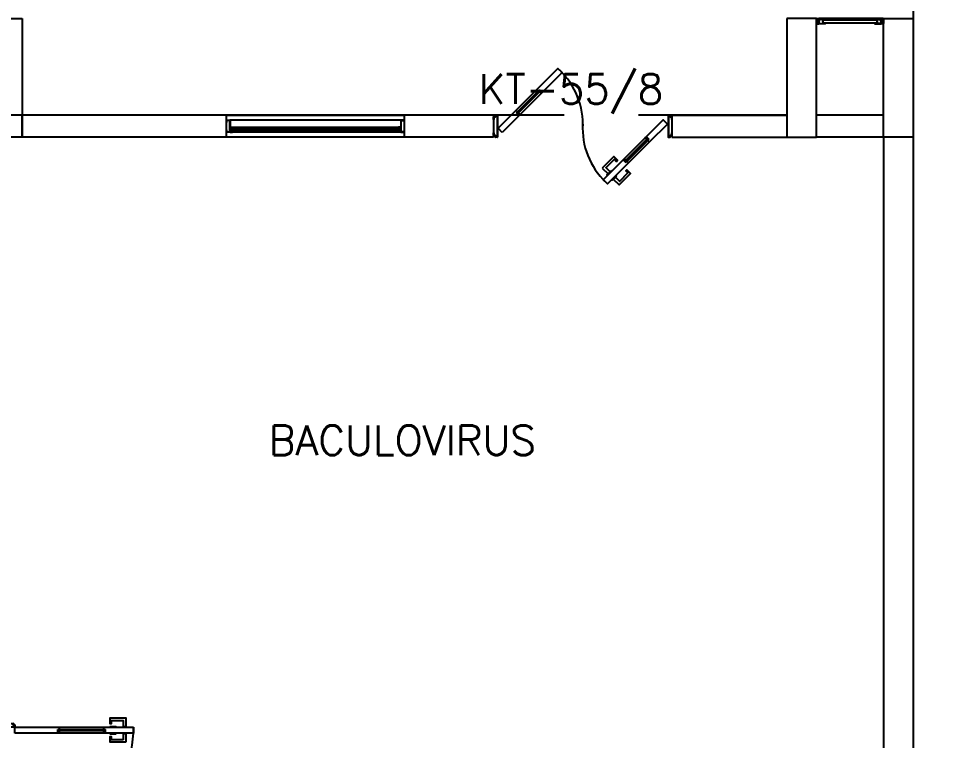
# Model space of a CAD drawing. Header units: millimetres. Extents: x 2686 to 2939, y 1294 to 1441.
# Drawn here: x 2864.3 to 2870.55, y 1426.79 to 1431.65 of the extents above; entities that cross this region are included whole.
import ezdxf

# ---------------------------------------------------------------- set-up
doc = ezdxf.new("R2010")
doc.units = ezdxf.units.MM
doc.linetypes.add('HIDDEN', pattern=[0.375, 0.25, -0.125])
for name, color, linetype in [('AR-ALV', 2, 'Continuous'), ('AR-ESQ', 1, 'Continuous'), ('AR-ESTC', 3, 'Continuous'), ('AR-PEITORIL', 1, 'Continuous'), ('AR-PORTA', 1, 'Continuous'), ('DT-ESQ-BAGUETE-C', 1, 'Continuous'), ('DT-ESQ-BAGUETE-V', 1, 'Continuous'), ('DT-ESQ-CHAPA DOBRADA-V', 1, 'Continuous'), ('DT-ESQ-MARCO-V', 1, 'Continuous'), ('DT-ESQ-PERFIL CADEIRA-C', 2, 'Continuous'), ('DT-ESQ-PERFIL CADEIRA-V', 2, 'Continuous'), ('DT-ESQ-PERFIL U-C', 2, 'Continuous'), ('DT-ESQ-VENEZIANA-C', 1, 'Continuous'), ('DT-ESQ-VENEZIANA-V', 1, 'Continuous'), ('DT-ESQ-VIDRO-C', 2, 'Continuous'), ('DT-TXTMOD', 1, 'Continuous'), ('ENDEREÇO', 2, 'Continuous'), ('ibio', 2, 'Continuous'), ('maçaneta', 1, 'Continuous'), ('mov', 1, 'Continuous'), ('PM-PERFIL U-C', 2, 'Continuous'), ('PM-VIDRO', 2, 'Continuous'), ('pm1', 2, 'Continuous'), ('pm2', 2, 'Continuous'), ('PROJ', 1, 'HIDDEN'), ('TEXTO', 2, 'Continuous')]:
    doc.layers.add(name, color=color, linetype=linetype)
doc.styles.add('S10', font='simplex.shx', dxfattribs={"height": 0.1})
doc.styles.add('UNB-100', font='simplex.shx', dxfattribs={"height": 0.2})
doc.styles.add('UNB1-100', font='simplex.shx', dxfattribs={"height": 0.2})

# ---------------------------------------------------------------- blocks, each defined once
blk = doc.blocks.new('EF01-P')
at = {"layer": 'DT-ESQ-BAGUETE-C', "ltscale": 0.1}
for points in [[(0.0015, 0.035), (0.015, 0.035), (0.015, 0.0335), (0.0015, 0.0335), (0.0015, 0.005), (0.015, 0.005), (0.015, 0.0035), (0.0015, 0.0035, -0.414214), (0, 0.005), (0, 0.0335, -0.414214)], [(0.4485, 0.035), (0.435, 0.035), (0.435, 0.0335), (0.4485, 0.0335), (0.4485, 0.005), (0.435, 0.005), (0.435, 0.0035), (0.4485, 0.0035, 0.414214), (0.45, 0.005), (0.45, 0.0335, 0.414214)]]:
    blk.add_lwpolyline(points, format="xyb", close=True, dxfattribs=at)
at = {"layer": 'DT-ESQ-PERFIL CADEIRA-C', "ltscale": 0.1}
for points in [[(0.01, 0.0015), (0.01, 0.003), (0.0015, 0.003, 1), (0.0015, 0), (0.015, 0, 0.414214), (0.0165, 0.0015), (0.0165, 0.0335), (0.043, 0.0335)], [(0.043, 0.0065), (0.018, 0.0065), (0.018, 0.0165), (0.0165, 0.0165), (0.0165, 0.0065, 0.414214), (0.018, 0.005), (0.043, 0.005), (0.0565, 0.005, 1), (0.0565, 0.008), (0.043, 0.008), (0.043, 0.02), (0.043, 0.032), (0.0565, 0.032, 1), (0.0565, 0.035), (0.043, 0.035), (0.0165, 0.035, 0.414214), (0.015, 0.0335), (0.015, 0.0015), (0.0015, 0.0015)], [(0.0415, 0.02), (0.0415, 0.032, -0.414214), (0.043, 0.0335), (0.0565, 0.0335)], [(0.0415, 0.02), (0.0415, 0.008, 0.414214), (0.043, 0.0065), (0.0565, 0.0065)], [(0.407, 0.0065), (0.432, 0.0065), (0.432, 0.0165), (0.4335, 0.0165), (0.4335, 0.0065, -0.414214), (0.432, 0.005), (0.407, 0.005), (0.3935, 0.005, -1), (0.3935, 0.008), (0.407, 0.008), (0.407, 0.02), (0.407, 0.032), (0.3935, 0.032, -1), (0.3935, 0.035), (0.407, 0.035), (0.4335, 0.035, -0.414214), (0.435, 0.0335), (0.435, 0.0015), (0.4485, 0.0015)], [(0.4085, 0.02), (0.4085, 0.032, 0.414214), (0.407, 0.0335), (0.3935, 0.0335)], [(0.4085, 0.02), (0.4085, 0.008, -0.414214), (0.407, 0.0065), (0.3935, 0.0065)], [(0.44, 0.0015), (0.44, 0.003), (0.4485, 0.003, -1), (0.4485, 0), (0.435, 0, -0.414214), (0.4335, 0.0015), (0.4335, 0.0335), (0.407, 0.0335)]]:
    blk.add_lwpolyline(points, format="xyb", dxfattribs=at)
at = {"layer": 'DT-ESQ-PERFIL CADEIRA-V', "ltscale": 0.1}
blk.add_line((0.015, 0), (0.435, 0), dxfattribs=at)
at = {"layer": 'DT-ESQ-VENEZIANA-C', "ltscale": 0.1}
for p, q in [((0.043, 0.0105), (0.407, 0.0105)), ((0.043, 0.009), (0.407, 0.009))]:
    blk.add_line(p, q, dxfattribs=at)
at = {"layer": 'DT-ESQ-VENEZIANA-V', "ltscale": 0.1}
blk.add_line((0.043, 0.031), (0.407, 0.031), dxfattribs=at)
blk = doc.blocks.new('EF05B-P')
at = {"layer": 'DT-ESQ-BAGUETE-C', "ltscale": 0.1}
for points in [[(0.039, -0.05), (0.0255, -0.05), (0.0255, -0.0485), (0.039, -0.0485), (0.039, -0.0365), (0.0255, -0.0365), (0.0255, -0.035), (0.039, -0.035, -0.414214), (0.0405, -0.0365), (0.0405, -0.0485, -0.414214)], [(1.161, -0.05), (1.1745, -0.05), (1.1745, -0.0485), (1.161, -0.0485), (1.161, -0.0365), (1.1745, -0.0365), (1.1745, -0.035), (1.161, -0.035, 0.414214), (1.1595, -0.0365), (1.1595, -0.0485, 0.414214)]]:
    blk.add_lwpolyline(points, format="xyb", close=True, dxfattribs=at)
at = {"layer": 'DT-ESQ-BAGUETE-V', "ltscale": 0.1}
blk.add_line((1.161, -0.05), (0.039, -0.05), dxfattribs=at)
at = {"layer": 'DT-ESQ-CHAPA DOBRADA-V', "ltscale": 0.1}
blk.add_line((1.16, -0.067), (0.04, -0.067), dxfattribs=at)
at = {"layer": 'DT-ESQ-MARCO-V', "ltscale": 0.1}
for p, q in [((0.0235, -0.035), (1.1765, -0.035)), ((0.0235, -0.115), (1.1765, -0.115))]:
    blk.add_line(p, q, dxfattribs=at)
at = {"layer": 'DT-ESQ-PERFIL U-C', "ltscale": 0.1}
for points in [[(0.025, -0.0655), (0.025, -0.0655, 0.414214), (0.0235, -0.067), (0.0235, -0.1135), (0.0015, -0.1135), (0.0015, -0.1), (0, -0.1), (0, -0.1135, 0.414214), (0.0015, -0.115), (0.0235, -0.115, 0.414214), (0.025, -0.1135), (0.025, -0.067), (0.04, -0.067, 1), (0.04, -0.064), (0.025, -0.064), (0.025, -0.0365, 0.414214), (0.0235, -0.035), (0.0015, -0.035, 0.414214), (0, -0.0365), (0, -0.05), (0.0015, -0.05), (0.0015, -0.0365), (0.0235, -0.0365), (0.0235, -0.064, 0.414214), (0.025, -0.0655), (0.04, -0.0655)], [(1.175, -0.0655), (1.175, -0.0655, -0.414214), (1.1765, -0.067), (1.1765, -0.1135), (1.1985, -0.1135), (1.1985, -0.1), (1.2, -0.1), (1.2, -0.1135, -0.414214), (1.1985, -0.115), (1.1765, -0.115, -0.414214), (1.175, -0.1135), (1.175, -0.067), (1.16, -0.067, -1), (1.16, -0.064), (1.175, -0.064), (1.175, -0.0365, -0.414214), (1.1765, -0.035), (1.1985, -0.035, -0.414214), (1.2, -0.0365), (1.2, -0.05), (1.1985, -0.05), (1.1985, -0.0365), (1.1765, -0.0365), (1.1765, -0.064, -0.414214), (1.175, -0.0655), (1.16, -0.0655)]]:
    blk.add_lwpolyline(points, format="xyb", dxfattribs=at)
at = {"layer": 'DT-ESQ-VIDRO-C', "ltscale": 0.1}
blk.add_lwpolyline([(0.027, -0.062), (0.027, -0.052), (1.173, -0.052), (1.173, -0.062)], close=True, dxfattribs=at)
at = {"layer": 'DT-TXTMOD', "ltscale": 0.1, "style": 'S10', "flags": 3}
blk.add_attdef('EF05B', (0.05, 0), '', height=0.1, dxfattribs=at)
blk = doc.blocks.new('PM7B')
at = {"layer": 'maçaneta'}
for points in [[(0.7317, -0.2081), (0.7706, -0.247), (0.7848, -0.2329), (0.7576, -0.2056, -0.414214), (0.7576, -0.2035), (0.8131, -0.148), (0.8272, -0.1622), (0.8343, -0.1551), (0.8095, -0.1303)], [(0.806, -0.2824), (0.8449, -0.3213), (0.9227, -0.2435), (0.8979, -0.2187), (0.8908, -0.2258), (0.905, -0.2399), (0.8495, -0.2954, -0.414214), (0.8474, -0.2954), (0.8201, -0.2682)], [(0.8449, -0.3213), (0.806, -0.2824), (0.8201, -0.2682), (0.8474, -0.2954, 0.414214), (0.8495, -0.2954), (0.905, -0.2399), (0.8908, -0.2258), (0.8979, -0.2187), (0.9227, -0.2435)]]:
    blk.add_lwpolyline(points, format="xyb", close=True, dxfattribs=at)
for points in [[(0.7918, -0.2258), (0.7636, -0.2541), (0.7671, -0.2576), (0.7954, -0.2293)], [(0.7918, -0.2258), (0.7636, -0.2541), (0.7671, -0.2576), (0.7954, -0.2293)], [(0.8272, -0.2612), (0.7989, -0.2894), (0.7954, -0.2859), (0.8237, -0.2576)], [(0.8272, -0.2612), (0.7989, -0.2894), (0.7954, -0.2859), (0.8237, -0.2576)]]:
    blk.add_lwpolyline(points, close=True, dxfattribs=at)
at = {"layer": 'mov'}
for centre, start, end in [((0.0994, 0.0888), 356.80287, 46.39924), ((1.1006, 0.0612), 176.80287, 226.39924)]:
    blk.add_arc(centre, 0.5014, start, end, dxfattribs=at)
at = {"layer": 'PM-PERFIL U-C'}
for p, q in [((0, 0.12), (0, 0.1385)), ((0.0015, 0.14), (0.01, 0.14)), ((0.0105, 0.138), (0.002, 0.138)), ((0.002, 0.138), (0.002, 0.12)), ((0.01, 0.14), (0.01, 0.1485)), ((0.0115, 0.15), (0.0235, 0.15)), ((0.023, 0.148), (0.012, 0.148)), ((0.012, 0.148), (0.012, 0.1395)), ((0.023, 0.148), (0.023, 0.002)), ((0.025, 0.1485), (0.025, 0.0015)), ((1.175, 0.1485), (1.175, 0.0015)), ((1.1885, 0.15), (1.1765, 0.15)), ((1.177, 0.148), (1.188, 0.148)), ((1.177, 0.148), (1.177, 0.002)), ((1.188, 0.148), (1.188, 0.1395)), ((1.1895, 0.138), (1.198, 0.138)), ((1.19, 0.14), (1.19, 0.1485)), ((1.1985, 0.14), (1.19, 0.14)), ((1.198, 0.138), (1.198, 0.12)), ((1.2, 0.12), (1.2, 0.1385)), ((0.002, 0.12), (0, 0.12)), ((1.198, 0.12), (1.2, 0.12)), ((0, 0.0115), (0, 0.03)), ((0, 0.03), (0.002, 0.03)), ((0.01, 0.01), (0.0015, 0.01)), ((0.002, 0.03), (0.002, 0.012)), ((0.002, 0.012), (0.0105, 0.012)), ((0.01, 0.0015), (0.01, 0.01)), ((0.0235, 0), (0.0115, 0)), ((0.012, 0.0105), (0.012, 0.002)), ((0.012, 0.002), (0.023, 0.002)), ((1.1765, 0), (1.1885, 0)), ((1.188, 0.002), (1.177, 0.002)), ((1.188, 0.0105), (1.188, 0.002)), ((1.198, 0.012), (1.1895, 0.012)), ((1.19, 0.01), (1.1985, 0.01)), ((1.19, 0.0015), (1.19, 0.01)), ((1.198, 0.03), (1.198, 0.012)), ((1.2, 0.03), (1.198, 0.03)), ((1.2, 0.0115), (1.2, 0.03))]:
    blk.add_line(p, q, dxfattribs=at)
for centre, start, end in [((0.0015, 0.1385), 90, 180), ((0.0115, 0.1485), 90, 180), ((0.0105, 0.1395), 270, 0), ((0.0235, 0.1485), 0, 90), ((1.1765, 0.1485), 90, 180), ((1.1895, 0.1395), 180, 270), ((1.1885, 0.1485), 0, 90), ((1.1985, 0.1385), 0, 90), ((0.0015, 0.0115), 180, 270), ((0.0115, 0.0015), 180, 270), ((0.0105, 0.0105), 0, 90), ((0.0235, 0.0015), 269.93864, 0), ((1.1765, 0.0015), 180, 270.06136), ((1.1895, 0.0105), 90, 180), ((1.1885, 0.0015), 270, 0), ((1.1985, 0.0115), 270, 0)]:
    blk.add_arc(centre, 0.0015, start, end, dxfattribs=at)
at = {"layer": 'PM-VIDRO'}
for p, q in [((0.1607, 0.1707), (0.3021, 0.3122)), ((0.3092, 0.3051), (0.1677, 0.1637)), ((0.8908, -0.1551), (1.0323, -0.0137)), ((1.0393, -0.0207), (0.8979, -0.1622))]:
    blk.add_line(p, q, dxfattribs=at)
at = {"layer": 'pm1'}
for p, q in [((0.3021, 0.3122), (0.2915, 0.3228)), ((0.3021, 0.3122), (0.3092, 0.3192)), ((0.3268, 0.3016), (0.3092, 0.3192)), ((0.3162, 0.3122), (0.3092, 0.3051)), ((0.3198, 0.2945), (0.3092, 0.3051)), ((0.3268, 0.3016), (0.3198, 0.2945)), ((0.0296, 0.0609), (0.1501, 0.1813)), ((0.1783, 0.1531), (0.0579, 0.0326)), ((0.1501, 0.1813), (0.1607, 0.1707)), ((0.1536, 0.1637), (0.1607, 0.1707)), ((0.1713, 0.146), (0.1536, 0.1637)), ((0.1677, 0.1637), (0.1607, 0.1566)), ((0.1677, 0.1637), (0.1783, 0.1531)), ((0.1783, 0.1531), (0.1713, 0.146)), ((0.0579, 0.0326), (0.0296, 0.0609)), ((1.0217, -0.0031), (1.0287, 0.004)), ((1.0287, 0.004), (1.0464, -0.0137)), ((1.0323, -0.0137), (1.0393, -0.0066)), ((1.0464, -0.0137), (1.0393, -0.0207)), ((0.8732, -0.1516), (0.8802, -0.1445)), ((0.8732, -0.1516), (0.8908, -0.1692)), ((0.8802, -0.1445), (0.8908, -0.1551)), ((0.8838, -0.1622), (0.8908, -0.1551)), ((0.8979, -0.1622), (0.8908, -0.1692)), ((0.8979, -0.1622), (0.9085, -0.1728))]:
    blk.add_line(p, q, dxfattribs=at)
for points in [[(0.2915, 0.3228), (0.4329, 0.4642), (0.4612, 0.4359), (0.3198, 0.2945)], [(1.0323, -0.0137), (1.0217, -0.0031), (1.1421, 0.1174), (1.1704, 0.0891), (1.0499, -0.0313), (1.0393, -0.0207)], [(0.9085, -0.1728), (0.7671, -0.3142), (0.7388, -0.2859), (0.8732, -0.1516)]]:
    blk.add_lwpolyline(points, dxfattribs=at)
at = {"layer": 'pm2', "color": 1}
for p, q in [((0.1501, 0.1813), (0.2915, 0.3228)), ((0.3198, 0.2945), (0.1783, 0.1531)), ((0.8802, -0.1445), (1.0217, -0.0031)), ((1.0499, -0.0313), (0.9085, -0.1728))]:
    blk.add_line(p, q, dxfattribs=at)
blk = doc.blocks.new('PM3V')
at = {"layer": 'maçaneta'}
for points in [[(0.02, 0.9), (-0.035, 0.9), (-0.035, 0.79), (0, 0.79), (0, 0.8), (-0.02, 0.8), (-0.02, 0.8785, -0.414214), (-0.0185, 0.88), (0.02, 0.88)], [(0.125, 0.9), (0.07, 0.9), (0.07, 0.88), (0.1085, 0.88, -0.414214), (0.11, 0.8785), (0.11, 0.8), (0.09, 0.8), (0.09, 0.79), (0.125, 0.79)]]:
    blk.add_lwpolyline(points, format="xyb", close=True, dxfattribs=at)
for points in [[(0.02, 0.79), (0.02, 0.83), (0.025, 0.83), (0.025, 0.79)], [(0.07, 0.79), (0.07, 0.83), (0.065, 0.83), (0.065, 0.79)]]:
    blk.add_lwpolyline(points, close=True, dxfattribs=at)
at = {"layer": 'mov'}
blk.add_arc((0.025, 0.15), 0.8, 356.84716, 90, dxfattribs=at)
at = {"layer": 'PM-PERFIL U-C'}
for p, q in [((0, 0.12), (0, 0.1385)), ((0.0015, 0.14), (0.01, 0.14)), ((0.002, 0.138), (0.002, 0.12)), ((0.0105, 0.138), (0.002, 0.138)), ((0.01, 0.14), (0.01, 0.1485)), ((0.0115, 0.15), (0.0235, 0.15)), ((0.012, 0.148), (0.012, 0.1395)), ((0.023, 0.148), (0.012, 0.148)), ((0.023, 0.1085), (0.023, 0.148)), ((0.025, 0.1485), (0.025, 0.109)), ((0.825, 0.1485), (0.825, 0.109)), ((0.8385, 0.15), (0.8265, 0.15)), ((0.827, 0.148), (0.838, 0.148)), ((0.827, 0.1085), (0.827, 0.148)), ((0.838, 0.148), (0.838, 0.1395)), ((0.8395, 0.138), (0.848, 0.138)), ((0.84, 0.14), (0.84, 0.1485)), ((0.8485, 0.14), (0.84, 0.14)), ((0.848, 0.138), (0.848, 0.12)), ((0.85, 0.12), (0.85, 0.1385)), ((0.002, 0.12), (0, 0.12)), ((0.038, 0.107), (0.0245, 0.107)), ((0.0385, 0.109), (0.025, 0.109)), ((0.038, 0.107), (0.038, 0.002)), ((0.04, 0.1075), (0.04, 0.0015)), ((0.81, 0.1075), (0.81, 0.0015)), ((0.8115, 0.109), (0.825, 0.109)), ((0.812, 0.107), (0.8255, 0.107)), ((0.812, 0.107), (0.812, 0.002)), ((0.848, 0.12), (0.85, 0.12)), ((0, 0.03), (0.002, 0.03)), ((0, 0.0115), (0, 0.03)), ((0.01, 0.01), (0.0015, 0.01)), ((0.002, 0.03), (0.002, 0.012)), ((0.002, 0.012), (0.0105, 0.012)), ((0.01, 0.0015), (0.01, 0.01)), ((0.0385, 0), (0.0115, 0)), ((0.012, 0.0105), (0.012, 0.002)), ((0.012, 0.002), (0.038, 0.002)), ((0.8115, 0), (0.8385, 0)), ((0.838, 0.002), (0.812, 0.002)), ((0.838, 0.0105), (0.838, 0.002)), ((0.848, 0.012), (0.8395, 0.012)), ((0.84, 0.0015), (0.84, 0.01)), ((0.84, 0.01), (0.8485, 0.01)), ((0.85, 0.03), (0.848, 0.03)), ((0.848, 0.03), (0.848, 0.012)), ((0.85, 0.0115), (0.85, 0.03))]:
    blk.add_line(p, q, dxfattribs=at)
for centre, start, end in [((0.0015, 0.1385), 90, 180), ((0.0115, 0.1485), 90, 180), ((0.0105, 0.1395), 270, 0), ((0.0235, 0.1485), 360, 90), ((0.8265, 0.1485), 90, 180), ((0.8395, 0.1395), 180, 270), ((0.8385, 0.1485), 0, 90), ((0.8485, 0.1385), 0, 90), ((0.0245, 0.1085), 180, 270), ((0.0385, 0.1075), 0, 90), ((0.8115, 0.1075), 90, 180), ((0.8255, 0.1085), 270, 0), ((0.0015, 0.0115), 180, 270), ((0.0115, 0.0015), 180, 270), ((0.0105, 0.0105), 0, 90), ((0.0385, 0.0015), 269.93864, 0), ((0.8115, 0.0015), 180, 270.06136), ((0.8395, 0.0105), 90, 180), ((0.8385, 0.0015), 270, 0), ((0.8485, 0.0115), 270, 0)]:
    blk.add_arc(centre, 0.0015, start, end, dxfattribs=at)
at = {"layer": 'PM-VIDRO', "color": 1}
for p, q in [((0.04, 0.45), (0.04, 0.75)), ((0.05, 0.75), (0.05, 0.45))]:
    blk.add_line(p, q, dxfattribs=at)
at = {"layer": 'pm1'}
for p, q in [((0.025, 0.95), (0.065, 0.95)), ((0.025, 0.75), (0.025, 0.95)), ((0.065, 0.95), (0.065, 0.76)), ((0.04, 0.75), (0.025, 0.75)), ((0.065, 0.76), (0.04, 0.76)), ((0.04, 0.75), (0.04, 0.76)), ((0.05, 0.76), (0.05, 0.75)), ((0.065, 0.75), (0.05, 0.75)), ((0.065, 0.76), (0.065, 0.75)), ((0.025, 0.15), (0.025, 0.45)), ((0.04, 0.45), (0.025, 0.45)), ((0.04, 0.44), (0.04, 0.45)), ((0.065, 0.44), (0.04, 0.44)), ((0.065, 0.45), (0.05, 0.45)), ((0.05, 0.45), (0.05, 0.44)), ((0.065, 0.45), (0.065, 0.44)), ((0.065, 0.44), (0.065, 0.15)), ((0.065, 0.15), (0.025, 0.15))]:
    blk.add_line(p, q, dxfattribs=at)
at = {"layer": 'pm2'}
for p, q in [((0.025, 0.45), (0.025, 0.75)), ((0.065, 0.75), (0.065, 0.45)), ((0.025, 0.15), (0.025, 0.109)), ((0.025, 0.109), (0.035, 0.109)), ((0.8252, 0.109), (0.8152, 0.109)), ((0.8152, 0), (0.8402, 0)), ((0.8402, 0.01), (0.8502, 0.01)), ((0.8402, 0), (0.8402, 0.01))]:
    blk.add_line(p, q, dxfattribs=at)

msp = doc.modelspace()

# ---------------------------------------------------------------- linework, layer by layer
at = {"layer": 'AR-ALV'}
for p, q in [((2865.6957, 1430.9999), (2864.3207, 1430.9999)), ((2864.3207, 1430.8499), (2864.3207, 1430.9999)), ((2865.6957, 1430.8499), (2865.6957, 1430.9999)), ((2867.4957, 1430.9999), (2866.2957, 1430.9999)), ((2866.8957, 1430.8499), (2866.8957, 1430.9999)), ((2867.4957, 1430.9999), (2867.4957, 1430.8499)), ((2868.6957, 1430.9999), (2868.6957, 1430.8499)), ((2868.6957, 1430.9999), (2869.4707, 1430.9999)), ((2870.1207, 1430.9999), (2869.6707, 1430.9999)), ((2865.6957, 1430.8499), (2864.3207, 1430.8499)), ((2867.4957, 1430.8499), (2866.8957, 1430.8499)), ((2868.6957, 1430.8499), (2869.4707, 1430.8499)), ((2870.1207, 1430.8499), (2869.6707, 1430.8499)), ((2870.1207, 1430.8499), (2870.1207, 1422.5249)), ((2870.3207, 1430.8499), (2870.3207, 1422.5249))]:
    msp.add_line(p, q, dxfattribs=at)
at = {"layer": 'AR-ESTC'}
for p, q in [((2864.1207, 1431.6499), (2864.3207, 1431.6499)), ((2864.3207, 1431.6499), (2864.3207, 1430.8499)), ((2869.6707, 1431.6499), (2869.4707, 1431.6499)), ((2869.4707, 1431.6499), (2869.4707, 1430.8499)), ((2869.6707, 1430.8499), (2869.6707, 1431.6499)), ((2870.1207, 1431.6499), (2870.3207, 1431.6499)), ((2870.1207, 1430.8499), (2870.1207, 1431.6499)), ((2870.3207, 1431.6499), (2870.3207, 1430.8499)), ((2864.3207, 1430.8499), (2864.1207, 1430.8499)), ((2869.4707, 1430.8499), (2869.6707, 1430.8499)), ((2870.3207, 1430.8499), (2870.1207, 1430.8499))]:
    msp.add_line(p, q, dxfattribs=at)
at = {"layer": 'AR-PEITORIL'}
for p, q in [((2865.6957, 1430.9999), (2866.8957, 1430.9999)), ((2866.8957, 1430.8499), (2865.6957, 1430.8499))]:
    msp.add_line(p, q, dxfattribs=at)
at = {"layer": 'ibio'}
msp.add_lwpolyline([(2870.3207, 1438.5749), (2870.3207, 1433.8499), (2876.6707, 1433.8499), (2876.6707, 1427.4749), (2873.2707, 1427.4749), (2873.2707, 1432.2999), (2870.3207, 1432.2999), (2870.3207, 1421.9249)], dxfattribs=at)
at = {"layer": 'PROJ', "ltscale": 4}
for p, q in [((2869.4707, 1431.6499), (2869.4707, 1430.9999)), ((2869.4707, 1430.9999), (2831.071, 1430.9999))]:
    msp.add_line(p, q, dxfattribs=at)

# ---------------------------------------------------------------- block references
at = {"layer": 'AR-ESQ', "rotation": 180}
for name, p in [('EF01-P', (2870.1207, 1431.6499)), ('EF05B-P', (2866.8957, 1430.8499))]:
    msp.add_blockref(name, p, dxfattribs=at)
at = {"layer": 'AR-PORTA'}
msp.add_blockref('PM7B', (2867.4957, 1430.8499), dxfattribs=at)
at = {"layer": 'AR-PORTA', "rotation": 270}
msp.add_blockref('PM3V', (2864.1207, 1426.9001), dxfattribs=at)

# ---------------------------------------------------------------- texts
at = {"layer": 'ENDEREÇO', "style": 'UNB1-100'}
msp.add_text('KT-55/8', height=0.2, dxfattribs=at).set_placement((2867.395, 1431.0757))
at = {"layer": 'TEXTO', "style": 'UNB-100'}
msp.add_text('BACULOVIRUS', height=0.2, dxfattribs=at).set_placement((2865.9808, 1428.7083))

doc.saveas('drawing.dxf')
